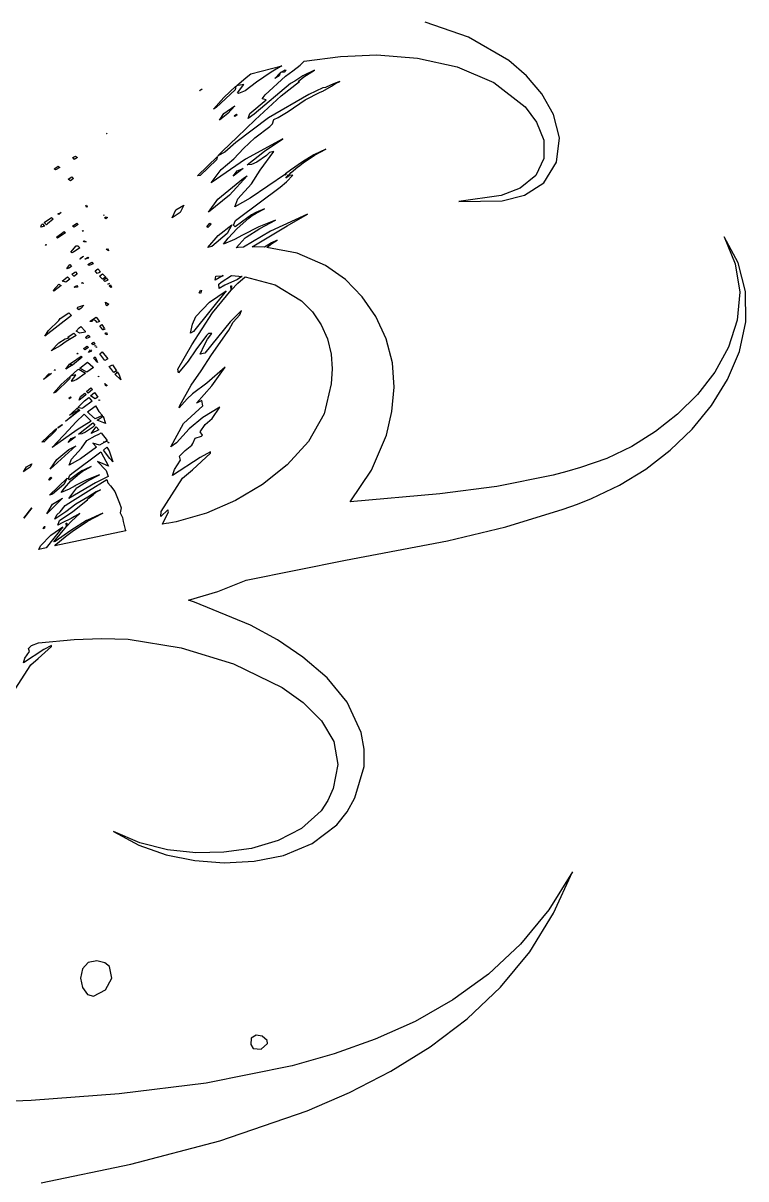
# Model space of a CAD drawing. Extents: x 0 to 162, y 0 to 352.
# Drawn here: x 121.6 to 161.5, y 162.8 to 226.6 of the extents above; entities that cross this region are included whole.
import ezdxf

# ---------------------------------------------------------------- set-up
doc = ezdxf.new("R2010")
doc.units = 0

msp = doc.modelspace()

# ---------------------------------------------------------------- linework, layer by layer
at = {"layer": 'Layer 1'}
for p, q in [((146.210465, 225.835032), (143.820691, 226.671442)), ((148.427108, 224.548931), (146.210465, 225.835032)), ((137.132716, 224.510158), (139.134661, 224.780566)), ((139.134661, 224.780566), (141.153116, 224.86269)), ((141.153116, 224.86269), (143.391987, 224.674551)), ((134.186275, 223.824453), (135.899385, 224.260892)), ((135.899385, 224.260892), (135.318, 223.906)), ((136.503984, 223.979724), (136.914273, 224.299199)), ((136.914273, 224.299199), (137.091342, 224.476491)), ((137.091342, 224.476491), (137.132716, 224.510158)), ((143.391987, 224.674551), (145.587846, 224.199005)), ((145.587846, 224.199005), (147.607624, 223.340397)), ((149.405534, 223.709051), (148.427108, 224.548931)), ((133.394992, 223.152962), (133.92851, 223.608161)), ((133.92851, 223.608161), (134.186275, 223.824453)), ((135.318, 223.906), (134.495108, 223.356232)), ((134.972685, 222.649021), (136.092665, 223.685821)), ((135.318, 223.906), (135.318, 223.906)), ((135.503864, 223.568739), (135.805446, 223.879056)), ((135.504, 223.569), (135.503864, 223.568739)), ((135.749806, 223.701507), (135.504, 223.569)), ((135.805446, 223.879056), (135.749806, 223.701507)), ((135.828448, 223.898812), (136.074263, 224.047453)), ((136.035133, 223.901736), (135.828448, 223.898812)), ((136.12412, 224.017286), (136.035, 223.902)), ((136.035, 223.902), (136.035133, 223.901736)), ((136.074263, 224.047453), (136.12412, 224.017286)), ((136.092665, 223.685821), (136.503984, 223.979724)), ((137.063324, 223.699944), (136.625792, 223.415611)), ((136.810126, 223.401478), (137.114855, 223.651919)), ((137.694372, 224.020444), (137.063324, 223.699944)), ((137.114855, 223.651919), (137.694372, 224.020444)), ((150.252965, 222.720152), (149.405534, 223.709051)), ((131.391432, 222.895171), (131.374022, 222.884184)), ((131.374022, 222.884184), (131.377, 222.889)), ((131.37672, 222.889388), (131.391432, 222.895171)), ((131.377, 222.889), (131.37672, 222.889388)), ((131.386033, 222.907668), (131.40293, 222.934812)), ((131.438137, 222.925304), (131.386033, 222.907668)), ((131.40293, 222.934812), (131.50348, 222.969153)), ((131.50348, 222.969153), (131.438137, 222.925304)), ((133.322936, 222.93931), (132.281, 221.951)), ((132.689, 222.519), (133.365018, 223.127623)), ((133.365018, 223.127623), (133.322936, 222.93931)), ((133.793267, 223.234013), (133.394992, 223.152962)), ((133.456158, 222.775699), (133.793267, 223.234013)), ((133.868623, 222.886482), (133.509354, 222.733518)), ((134.495108, 223.356232), (133.868623, 222.886482)), ((136.370536, 223.285061), (134.378456, 221.594981)), ((135.871459, 222.60183), (136.868013, 223.387536)), ((136.625792, 223.415611), (136.370536, 223.285061)), ((136.868013, 223.387536), (136.810126, 223.401478)), ((137.190261, 222.373828), (138.02401, 222.797867)), ((138.167426, 223.043936), (137.395162, 222.68434)), ((138.02401, 222.797867), (138.163366, 222.86748)), ((138.163366, 222.86748), (138.637002, 223.136841)), ((138.307038, 223.070344), (138.167426, 223.043936)), ((138.59384, 223.190068), (138.307038, 223.070344)), ((138.843702, 223.301475), (138.59384, 223.190068)), ((138.637002, 223.136841), (138.865918, 223.275488)), ((139.106089, 223.395212), (138.843702, 223.301475)), ((138.865918, 223.275488), (139.106089, 223.395212)), ((147.607624, 223.340397), (149.340066, 221.993045)), ((132.116817, 221.872831), (132.689, 222.519)), ((133.509354, 222.733518), (133.456158, 222.775699)), ((134.141059, 221.619492), (135.03912, 222.383185)), ((134.432299, 221.28465), (135.871459, 222.60183)), ((134.821061, 222.445539), (134.972685, 222.649021)), ((135.03912, 222.383185), (134.821061, 222.445539)), ((137.395162, 222.68434), (135.168892, 221.38713)), ((136.246968, 221.736099), (137.190261, 222.373828)), ((150.895127, 221.576302), (150.252965, 222.720152)), ((132.280788, 221.95038), (132.116817, 221.872831)), ((132.281, 221.951), (132.280788, 221.95038)), ((132.916774, 221.629561), (132.451, 221.262)), ((132.451304, 221.26151), (132.700675, 221.635362)), ((132.700675, 221.635362), (133.306191, 222.048486)), ((133.306191, 222.048486), (132.916774, 221.629561)), ((133.259227, 221.494132), (133.389972, 221.597024)), ((133.439442, 221.554428), (133.304, 221.456)), ((133.389972, 221.597024), (133.439442, 221.554428)), ((134.032028, 221.355112), (134.141059, 221.619492)), ((134.378456, 221.594981), (134.032028, 221.355112)), ((135.699768, 221.413316), (136.246968, 221.736099)), ((149.340066, 221.993045), (149.97016, 221.145219)), ((151.225939, 220.275952), (150.895127, 221.576302)), ((132.451, 221.262), (132.451304, 221.26151)), ((133.304134, 221.455679), (133.259227, 221.494132)), ((133.304, 221.456), (133.304134, 221.455679)), ((135.168892, 221.38713), (133.367242, 220.0188)), ((133.924675, 220.789328), (134.432299, 221.28465)), ((134.406514, 220.286722), (135.238016, 220.90386)), ((135.238016, 220.90386), (135.37679, 221.050184)), ((135.37679, 221.050184), (135.451928, 221.295837)), ((135.451928, 221.295837), (135.699768, 221.413316)), ((149.97016, 221.145219), (150.358016, 220.162675)), ((126.226, 220.514), (126.226094, 220.514058)), ((126.256345, 220.50365), (126.226, 220.514)), ((126.226094, 220.514058), (126.242799, 220.524018)), ((126.242799, 220.524018), (126.256345, 220.50365)), ((132.627174, 219.538447), (133.437278, 220.327672)), ((133.437278, 220.327672), (133.924675, 220.789328)), ((133.782408, 219.686453), (134.406514, 220.286722)), ((135.946477, 220.235613), (133.889957, 219.110913)), ((134.935369, 219.552261), (135.946477, 220.235613)), ((151.068987, 218.943324), (151.225939, 220.275952)), ((133.367242, 220.0188), (132.756499, 219.493763)), ((133.253837, 219.117533), (133.782408, 219.686453)), ((137.702242, 219.329552), (138.333352, 219.64861)), ((138.333352, 219.64861), (137.702242, 219.368423)), ((150.358016, 220.162675), (150.365089, 219.132981)), ((124.358254, 219.20095), (124.402846, 219.222154)), ((124.436958, 219.095582), (124.358254, 219.20095)), ((124.402846, 219.222154), (124.51059, 219.267061)), ((124.437, 219.095), (124.436958, 219.095582)), ((124.60998, 219.194719), (124.437, 219.095)), ((124.51059, 219.267061), (124.60998, 219.194719)), ((131.238875, 218.185701), (132.340735, 219.252601)), ((132.295181, 219.0726), (131.391207, 218.204203)), ((133.889957, 219.110913), (132.002027, 217.800993)), ((132.340735, 219.252601), (132.295, 219.073)), ((132.295, 219.073), (132.295181, 219.0726)), ((132.368376, 219.279881), (132.627174, 219.538447)), ((132.756499, 219.493763), (132.368376, 219.279881)), ((132.558128, 218.525635), (133.253837, 219.117533)), ((133.989217, 218.782703), (134.935369, 219.552261)), ((135.046485, 219.299226), (134.51965, 218.936932)), ((134.706032, 218.489831), (135.456065, 219.525991)), ((135.21468, 219.478705), (135.046485, 219.299226)), ((135.456065, 219.525991), (135.21468, 219.478705)), ((137.668576, 219.348249), (137.033997, 218.948561)), ((137.08533, 218.900761), (137.702242, 219.329552)), ((137.702242, 219.368423), (137.668576, 219.348249)), ((150.365089, 219.132981), (149.931793, 218.198865)), ((123.33433, 218.563516), (123.543905, 218.714629)), ((123.407315, 218.510898), (123.33433, 218.563516)), ((123.638672, 218.642287), (123.407, 218.511)), ((123.407, 218.511), (123.407315, 218.510898)), ((123.543905, 218.714629), (123.638672, 218.642287)), ((132.002027, 217.800993), (132.558128, 218.525635)), ((133.77109, 218.59161), (133.218107, 218.157612)), ((133.218107, 218.157612), (133.430321, 218.456562)), ((133.430321, 218.456562), (133.771, 218.592)), ((133.771, 218.592), (133.77109, 218.59161)), ((134.233037, 218.806828), (133.989217, 218.782703)), ((134.223463, 217.743427), (134.706032, 218.489831)), ((134.51965, 218.936932), (134.233037, 218.806828)), ((136.38599, 218.497313), (136.110366, 218.288218)), ((136.293601, 218.222516), (136.414578, 218.375297)), ((137.033997, 218.948561), (136.38599, 218.497313)), ((136.414578, 218.375297), (136.791909, 218.680444)), ((136.791909, 218.680444), (136.814075, 218.697279)), ((136.814075, 218.697279), (137.08533, 218.900761)), ((150.360903, 217.803522), (151.068987, 218.943324)), ((124.103972, 217.992712), (124.296845, 218.128661)), ((124.225274, 217.912465), (124.103972, 217.992712)), ((124.395454, 218.029912), (124.225274, 217.912465)), ((124.296845, 218.128661), (124.395, 218.03)), ((124.395, 218.03), (124.395454, 218.029912)), ((131.391207, 218.204203), (131.238875, 218.185701)), ((132.36174, 216.89179), (133.77777, 218.05722)), ((133.983301, 218.18422), (133.008085, 217.114835)), ((133.472594, 216.911798), (134.223463, 217.743427)), ((133.77777, 218.05722), (133.983301, 218.18422)), ((136.095716, 218.277201), (134.151826, 216.950251)), ((135.800367, 217.558834), (136.163048, 217.858133)), ((136.133943, 218.279673), (136.087813, 218.225641)), ((136.087813, 218.225641), (136.095716, 218.277201)), ((136.110366, 218.288218), (136.133943, 218.279673)), ((136.118138, 218.046667), (136.261606, 218.234178)), ((136.298162, 218.193185), (136.118138, 218.046667)), ((136.163048, 217.858133), (136.509989, 218.213812)), ((136.261606, 218.234178), (136.293601, 218.222516)), ((136.298867, 218.197364), (136.282357, 218.183871)), ((136.282357, 218.183871), (136.298162, 218.193185)), ((136.300538, 218.207965), (136.298867, 218.197364)), ((136.509989, 218.213812), (136.300538, 218.207965)), ((149.931793, 218.198865), (149.061477, 217.496001)), ((149.296962, 217.124636), (150.360903, 217.803522)), ((133.008085, 217.114835), (131.854431, 216.1728)), ((133.484667, 215.830914), (135.800367, 217.558834)), ((148.017073, 217.095145), (145.669953, 216.771304)), ((149.061477, 217.496001), (148.017073, 217.095145)), ((148.074953, 216.809121), (149.296962, 217.124636)), ((125.076428, 216.542917), (125.105726, 216.564538)), ((125.12545, 216.460392), (125.076428, 216.542917)), ((125.105726, 216.564538), (125.155648, 216.480757)), ((125.155648, 216.480757), (125.125, 216.46)), ((125.125, 216.46), (125.12545, 216.460392)), ((130.045156, 216.298742), (130.485, 216.57)), ((130.485215, 216.570822), (130.283779, 216.164571)), ((130.485, 216.57), (130.485215, 216.570822)), ((131.854431, 216.1728), (132.362, 216.892)), ((132.362, 216.892), (132.36174, 216.89179)), ((134.151826, 216.950251), (133.297582, 216.477385)), ((133.297582, 216.477385), (133.472594, 216.911798)), ((145.669953, 216.771304), (148.074953, 216.809121)), ((122.779597, 215.606141), (123.18616, 215.876792)), ((123.273988, 215.784917), (122.956, 215.53)), ((123.18616, 215.876792), (123.273988, 215.784917)), ((123.533819, 216.091688), (123.711723, 216.160051)), ((123.588753, 216.043428), (123.533819, 216.091688)), ((123.589, 216.043), (123.588753, 216.043428)), ((123.711723, 216.160051), (123.589, 216.043)), ((126.068747, 215.996127), (126.075557, 216.030821)), ((126.073629, 215.998599), (126.068747, 215.996127)), ((126.075557, 216.030821), (126.073629, 215.998599)), ((126.133381, 215.879516), (126.200327, 215.918773)), ((126.184523, 215.808201), (126.133381, 215.879516)), ((126.267016, 215.891338), (126.184523, 215.808201)), ((126.200327, 215.918773), (126.267016, 215.891338)), ((129.843245, 215.869938), (130.045156, 216.298742)), ((130.283779, 216.164571), (129.843245, 215.869938)), ((134.019021, 215.889568), (133.326874, 215.366783)), ((133.349104, 215.724516), (133.484667, 215.830914)), ((133.427754, 215.280943), (134.07422, 215.844464)), ((134.232708, 216.034416), (134.019021, 215.889568)), ((134.07422, 215.844464), (134.268442, 215.996604)), ((134.470299, 216.15061), (134.232708, 216.034416)), ((134.268442, 215.996604), (134.490418, 216.123367)), ((134.949794, 216.367639), (134.470299, 216.15061)), ((134.490418, 216.123367), (134.949794, 216.367639)), ((137.317084, 216.07518), (135.273344, 215.133783)), ((136.200584, 215.427269), (137.317084, 216.07518)), ((122.584799, 215.356312), (122.632, 215.482)), ((122.799516, 215.40742), (122.584799, 215.356312)), ((122.632, 215.482), (122.63202, 215.482688)), ((122.63202, 215.482688), (122.688366, 215.541089)), ((122.688366, 215.541089), (122.799516, 215.40742)), ((122.900255, 215.483524), (122.779597, 215.606141)), ((122.95596, 215.530488), (122.900255, 215.483524)), ((122.956, 215.53), (122.95596, 215.530488)), ((124.34322, 215.410695), (124.573612, 215.564506)), ((124.429634, 215.343362), (124.34322, 215.410695)), ((124.655081, 215.488887), (124.429, 215.343)), ((124.429, 215.343), (124.429634, 215.343362)), ((124.573612, 215.564506), (124.655081, 215.488887)), ((124.864864, 215.126017), (124.885103, 215.140343)), ((124.865, 215.126), (124.864864, 215.126017)), ((124.938236, 215.120618), (124.865, 215.126)), ((124.885103, 215.140343), (124.914914, 215.159071)), ((124.914914, 215.159071), (124.938236, 215.120618)), ((131.816403, 215.327865), (131.752, 215.365)), ((131.752, 215.365), (131.75209, 215.36487)), ((131.75209, 215.36487), (131.920035, 215.567316)), ((131.999252, 215.513477), (131.816403, 215.327865)), ((131.920035, 215.567316), (131.999252, 215.513477)), ((132.383607, 214.891658), (133.135556, 215.480642)), ((133.135556, 215.480642), (132.879, 215.004)), ((132.943901, 214.737403), (133.427754, 215.280943)), ((133.23641, 215.456377), (133.349104, 215.724516)), ((133.326874, 215.366783), (133.23641, 215.456377)), ((134.625774, 215.359711), (133.723471, 214.915756)), ((135.273344, 215.133783), (133.791394, 214.243014)), ((133.929259, 214.8039), (134.685845, 215.277827)), ((135.557759, 215.744461), (134.625774, 215.359711)), ((134.685845, 215.277827), (135.557759, 215.744461)), ((134.730004, 214.541832), (136.200584, 215.427269)), ((123.46013, 214.80504), (123.888216, 215.118281)), ((123.516857, 214.736228), (123.46013, 214.80504)), ((123.517, 214.736), (123.516857, 214.736228)), ((123.962551, 215.036783), (123.517, 214.736)), ((123.888216, 215.118281), (123.962551, 215.036783)), ((124.956351, 214.595327), (124.975176, 214.602972)), ((124.984365, 214.538789), (124.956351, 214.595327)), ((124.975176, 214.602972), (125.095, 214.543)), ((125.094996, 214.542932), (124.984365, 214.538789)), ((125.095, 214.543), (125.094996, 214.542932)), ((131.807156, 214.222732), (132.383607, 214.891658)), ((132.87875, 215.003603), (132.029327, 214.28775)), ((132.685103, 214.415647), (132.943901, 214.737403)), ((133.29135, 214.671936), (132.685103, 214.415647)), ((132.879, 215.004), (132.87875, 215.003603)), ((133.731052, 214.907436), (133.29135, 214.671936)), ((133.376928, 214.207517), (133.870534, 214.756326)), ((133.723471, 214.915756), (133.731052, 214.907436)), ((133.870534, 214.756326), (133.929259, 214.8039)), ((134.259512, 214.262383), (134.730004, 214.541832)), ((135.63327, 214.625803), (135.323142, 214.476556)), ((135.348262, 214.452205), (135.63327, 214.625803)), ((161.09136, 213.38464), (160.31749, 214.81741)), ((160.31749, 214.81741), (160.93607, 213.33145)), ((122.845659, 214.33915), (122.894229, 214.392989)), ((122.846, 214.339), (122.845659, 214.33915)), ((122.902645, 214.373844), (122.846, 214.339)), ((122.894229, 214.392989), (122.902645, 214.373844)), ((124.246856, 213.977124), (124.548757, 214.310315)), ((124.299668, 213.936809), (124.246856, 213.977124)), ((124.393792, 213.976932), (124.299668, 213.936809)), ((124.394, 213.977), (124.393792, 213.976932)), ((124.753196, 214.20328), (124.394, 213.977)), ((124.548757, 214.310315), (124.637036, 214.325287)), ((124.637036, 214.325287), (124.753196, 214.20328)), ((126.205271, 214.124527), (126.275559, 214.159446)), ((126.32458, 214.048843), (126.205271, 214.124527)), ((126.275559, 214.159446), (126.33563, 214.052828)), ((126.33563, 214.052828), (126.324, 214.048)), ((126.324, 214.048), (126.32458, 214.048843)), ((132.029327, 214.28775), (131.807156, 214.222732)), ((133.491547, 214.222776), (133.376928, 214.207517)), ((133.791394, 214.243014), (133.491547, 214.222776)), ((134.95031, 214.239478), (134.259512, 214.262383)), ((135.039938, 214.298621), (134.95031, 214.239478)), ((135.323142, 214.476556), (135.039938, 214.298621)), ((135.066278, 214.230065), (135.091271, 214.250594)), ((136.742761, 213.906912), (135.066278, 214.230065)), ((135.091271, 214.250594), (135.348262, 214.452205)), ((138.313058, 213.236692), (136.742761, 213.906912)), ((124.027439, 213.065488), (124.189, 213.294)), ((124.189, 213.294), (124.189601, 213.294562)), ((124.189601, 213.294562), (124.278264, 213.179398)), ((124.738147, 213.608279), (124.806698, 213.650683)), ((124.766933, 213.587462), (124.738147, 213.608279)), ((124.950942, 213.752517), (124.766933, 213.587462)), ((124.806698, 213.650683), (124.951, 213.752)), ((124.951, 213.752), (124.950942, 213.752517)), ((125.02278, 213.577642), (125.183647, 213.695729)), ((125.023, 213.577), (125.02278, 213.577642)), ((125.226308, 213.64126), (125.023, 213.577)), ((125.18173, 213.287882), (125.406729, 213.411365)), ((125.263069, 213.228643), (125.18173, 213.287882)), ((125.183647, 213.695729), (125.226308, 213.64126)), ((125.486268, 213.319908), (125.263, 213.228)), ((125.263, 213.228), (125.263069, 213.228643)), ((125.406729, 213.411365), (125.486268, 213.319908)), ((139.407245, 212.458785), (138.313058, 213.236692)), ((160.93607, 213.33145), (161.182783, 211.76296)), ((161.51, 211.79), (161.09136, 213.38464)), ((123.767735, 212.362128), (124.066, 212.597)), ((124.038618, 213.052788), (124.027439, 213.065488)), ((124.133385, 213.093146), (124.038618, 213.052788)), ((124.066, 212.597), (124.066436, 212.596988)), ((124.066436, 212.596988), (124.199495, 212.472474)), ((124.278264, 213.179398), (124.133385, 213.093146)), ((124.29767, 212.758302), (124.500822, 212.890266)), ((124.422505, 212.635042), (124.29767, 212.758302)), ((124.443, 212.65), (124.422505, 212.635042)), ((124.596038, 212.765369), (124.443, 212.65)), ((124.443, 212.65), (124.443, 212.65)), ((124.500822, 212.890266), (124.590899, 212.773463)), ((124.590899, 212.773463), (124.596038, 212.765369)), ((125.594206, 212.941397), (125.732723, 213.04368)), ((125.70497, 212.787199), (125.594206, 212.941397)), ((125.826142, 212.840203), (125.70497, 212.787199)), ((125.732723, 213.04368), (125.887381, 212.878016)), ((125.887381, 212.878016), (125.826, 212.84)), ((125.826, 212.84), (125.826142, 212.840203)), ((125.838095, 212.634665), (125.993834, 212.767916)), ((125.996915, 212.47565), (125.838095, 212.634665)), ((125.993834, 212.767916), (126.16, 212.597)), ((126.166339, 212.589755), (125.996915, 212.47565)), ((126.159464, 212.597657), (126.166339, 212.589755)), ((126.16, 212.597), (126.159464, 212.597657)), ((132.663871, 212.670502), (132.214969, 212.424303)), ((132.214969, 212.424303), (132.26065, 212.649268)), ((132.26065, 212.649268), (132.664, 212.67)), ((132.55735, 212.311857), (133.119254, 212.670683)), ((132.664, 212.67), (132.663871, 212.670502)), ((133.119254, 212.670683), (133.517015, 212.65128)), ((133.698645, 212.620098), (133.445698, 212.463363)), ((133.468463, 212.256718), (133.88338, 212.609182)), ((133.517015, 212.65128), (133.70918, 212.629693)), ((133.70918, 212.629693), (133.698645, 212.620098)), ((133.88338, 212.609182), (135.530408, 212.166015)), ((123.267976, 211.857479), (123.583, 212.195)), ((123.723039, 212.122246), (123.301964, 211.822334)), ((123.582775, 212.195008), (123.723039, 212.122246)), ((123.583, 212.195), (123.582775, 212.195008)), ((123.922393, 212.325956), (123.767735, 212.362128)), ((123.980474, 212.311373), (123.922393, 212.325956)), ((124.199495, 212.472474), (123.980474, 212.311373)), ((124.442042, 212.036816), (124.452324, 212.046389)), ((124.472946, 212.022488), (124.442042, 212.036816)), ((124.452324, 212.046389), (124.574202, 212.119535)), ((124.619304, 212.028945), (124.472946, 212.022488)), ((124.574202, 212.119535), (124.623, 212.073)), ((124.622775, 212.073598), (124.619304, 212.028945)), ((124.623, 212.073), (124.622775, 212.073598)), ((124.828, 212.263), (124.828623, 212.263372)), ((124.945042, 212.237608), (124.828, 212.263)), ((124.828623, 212.263372), (124.88529, 212.293505)), ((124.88529, 212.293505), (124.945042, 212.237608)), ((126.057176, 212.418453), (126.20302, 212.548586)), ((126.127655, 212.351538), (126.057176, 212.418453)), ((126.258595, 212.409716), (126.127, 212.351)), ((126.127, 212.351), (126.127655, 212.351538)), ((126.20302, 212.548586), (126.296117, 212.42552)), ((126.296117, 212.42552), (126.258595, 212.409716)), ((126.284618, 212.196892), (126.297337, 212.205181)), ((126.285131, 212.196443), (126.284618, 212.196892)), ((126.38613, 212.245722), (126.285, 212.196)), ((126.285, 212.196), (126.285131, 212.196443)), ((126.297337, 212.205181), (126.38613, 212.245722)), ((126.363446, 212.114782), (126.438424, 212.156551)), ((126.456158, 212.017895), (126.363446, 212.114782)), ((126.438424, 212.156551), (126.494707, 212.043098)), ((126.494707, 212.043098), (126.456, 212.018)), ((126.456, 212.018), (126.456158, 212.017895)), ((132.426284, 212.204398), (132.55735, 212.311857)), ((132.443245, 211.960547), (132.426284, 212.204398)), ((132.753565, 212.142862), (132.443245, 211.960547)), ((133.445698, 212.463363), (132.753, 212.142)), ((132.753, 212.142), (132.753565, 212.142862)), ((133.075061, 212.114818), (133.124, 212.116)), ((133.099863, 211.88179), (133.075061, 212.114818)), ((133.09847, 211.872385), (133.468463, 212.256718)), ((133.124275, 212.116266), (133.099863, 211.88179)), ((133.124, 212.116), (133.124275, 212.116266)), ((135.530408, 212.166015), (136.99023, 211.283962)), ((140.341969, 211.509205), (139.407245, 212.458785)), ((123.301964, 211.822334), (123.267976, 211.857479)), ((132.826421, 211.827115), (131.027091, 209.591215)), ((131.328, 211.715), (131.328281, 211.715516)), ((131.411288, 211.69015), (131.328, 211.715)), ((131.328281, 211.715516), (131.409747, 211.866223)), ((131.409747, 211.866223), (131.467634, 211.851863)), ((131.467634, 211.851863), (131.411288, 211.69015)), ((131.906267, 211.21324), (132.826, 211.827)), ((132.07545, 210.614625), (133.09847, 211.872385)), ((132.826, 211.827), (132.826421, 211.827115)), ((141.097592, 210.411734), (140.341969, 211.509205)), ((161.182783, 211.76296), (161.038901, 210.20439)), ((161.523868, 210.118195), (161.51, 211.79)), ((161.51, 211.79), (161.51, 211.79)), ((124.589748, 210.900874), (124.633887, 210.924581)), ((124.594633, 210.896118), (124.589748, 210.900874)), ((124.696464, 210.779089), (124.594633, 210.896118)), ((124.633887, 210.924581), (124.971, 211.047)), ((124.825346, 210.878643), (124.696464, 210.779089)), ((124.971577, 211.047412), (124.825346, 210.878643)), ((124.971, 211.047), (124.971577, 211.047412)), ((126.197816, 211.044537), (126.164536, 211.211646)), ((126.164536, 211.211646), (126.339, 211.098)), ((126.234758, 211.000654), (126.197816, 211.044537)), ((126.339547, 211.098568), (126.234758, 211.000654)), ((126.339, 211.098), (126.339547, 211.098568)), ((131.150834, 210.405818), (131.906267, 211.21324)), ((133.66688, 210.743491), (133.042709, 210.125744)), ((133.574029, 210.503427), (133.66688, 210.743491)), ((136.99023, 211.283962), (137.590244, 210.666388)), ((137.590244, 210.666388), (138.06933, 209.958769)), ((124.286741, 210.463057), (122.812821, 209.324837)), ((123.019, 209.641), (123.586568, 210.198451)), ((123.586568, 210.198451), (123.665271, 210.306934)), ((123.665271, 210.306934), (124.145912, 210.622072)), ((124.145912, 210.622072), (124.286741, 210.463057)), ((125.303804, 210.139922), (125.34216, 210.168189)), ((125.424784, 210.130154), (125.303804, 210.139922)), ((125.34216, 210.168189), (125.639, 210.373)), ((125.477466, 210.251134), (125.424784, 210.130154)), ((125.628257, 210.184188), (125.477466, 210.251134)), ((125.709466, 210.076314), (125.628257, 210.184188)), ((125.639, 210.373), (125.6395, 210.373553)), ((125.6395, 210.373553), (125.82794, 210.14326)), ((125.82794, 210.14326), (125.709466, 210.076314)), ((130.93183, 208.856605), (132.07545, 210.614625)), ((130.971107, 209.982365), (131.150834, 210.405818)), ((133.042709, 210.125744), (131.650959, 208.395344)), ((132.972332, 209.659753), (133.220893, 210.103797)), ((133.220893, 210.103797), (133.574029, 210.503427)), ((141.654478, 209.190152), (141.097592, 210.411734)), ((161.038901, 210.20439), (160.556428, 208.71541)), ((161.170954, 208.484006), (161.523868, 210.118195)), ((122.812821, 209.324837), (123.019, 209.641)), ((123.019, 209.641), (123.019, 209.641)), ((124.075237, 209.264954), (124.324134, 209.432512)), ((124.324134, 209.432512), (124.413119, 209.498817)), ((124.413119, 209.498817), (124.550279, 209.37077)), ((124.543532, 209.607296), (124.71597, 209.782308)), ((124.75221, 209.489209), (124.543532, 209.607296)), ((124.71597, 209.782308), (124.806044, 209.859214)), ((125.030481, 209.5576), (124.75221, 209.489209)), ((124.806044, 209.859214), (125.033549, 209.598751)), ((125.031, 209.557), (125.030481, 209.5576)), ((125.033549, 209.598751), (125.031, 209.557)), ((125.093829, 209.292803), (125.208578, 209.392145)), ((125.208578, 209.392145), (125.299735, 209.278458)), ((125.848176, 209.892177), (125.961254, 209.967219)), ((126.012974, 209.670585), (125.848176, 209.892177)), ((125.961254, 209.967219), (126.094567, 209.768885)), ((126.035459, 209.678938), (126.012974, 209.670585)), ((126.094567, 209.768885), (126.035, 209.679)), ((126.035, 209.679), (126.035459, 209.678938)), ((126.084738, 209.697215), (126.117634, 209.731813)), ((126.129004, 209.713632), (126.084738, 209.697215)), ((126.117634, 209.731813), (126.129, 209.713)), ((126.129, 209.713), (126.129004, 209.713632)), ((126.146213, 209.489426), (126.213994, 209.533918)), ((126.147, 209.489), (126.146213, 209.489426)), ((126.181739, 209.441435), (126.147, 209.489)), ((126.248626, 209.398195), (126.181739, 209.441435)), ((126.213994, 209.533918), (126.248626, 209.398195)), ((130.85966, 209.502487), (130.971107, 209.982365)), ((131.027091, 209.591215), (130.85966, 209.502487)), ((131.848099, 209.476869), (131.733712, 209.366273)), ((131.802546, 209.170428), (132.028163, 209.474756)), ((132.028163, 209.474756), (131.848099, 209.476869)), ((132.010985, 208.302638), (132.885853, 209.523158)), ((132.885853, 209.523158), (132.972332, 209.659753)), ((138.06933, 209.958769), (138.417808, 209.178506)), ((123.164126, 208.52459), (123.588421, 208.964399)), ((123.650803, 208.798319), (123.165, 208.524)), ((123.588421, 208.964399), (123.934143, 209.172049)), ((123.995817, 209.027396), (123.650803, 208.798319)), ((123.934143, 209.172049), (124.162743, 209.23919)), ((124.550279, 209.37077), (123.995817, 209.027396)), ((124.162743, 209.23919), (124.075237, 209.264954)), ((125.05226, 208.717011), (125.153, 208.781)), ((125.052712, 209.255603), (125.093829, 209.292803)), ((125.10488, 209.206742), (125.052712, 209.255603)), ((125.292741, 209.274492), (125.10488, 209.206742)), ((125.152872, 208.781676), (125.222519, 208.704996)), ((125.153, 208.781), (125.152872, 208.781676)), ((125.299735, 209.278458), (125.292741, 209.274492)), ((125.381404, 208.929479), (125.496153, 209.004488)), ((125.407747, 208.904519), (125.381404, 208.929479)), ((125.488764, 208.848814), (125.407747, 208.904519)), ((125.489, 208.849), (125.488764, 208.848814)), ((125.569204, 208.886626), (125.489, 208.849)), ((125.496153, 209.004488), (125.569204, 208.886626)), ((125.581083, 208.799378), (125.606655, 208.821191)), ((125.582, 208.799), (125.581083, 208.799378)), ((125.634666, 208.771943), (125.582, 208.799)), ((125.606655, 208.821191), (125.634666, 208.771943)), ((125.655872, 208.709366), (125.658505, 208.741779)), ((125.658505, 208.741779), (125.679708, 208.727259)), ((130.155584, 207.508225), (130.93183, 208.856605)), ((131.733712, 209.366273), (131.147255, 208.580358)), ((131.389534, 208.330518), (131.633741, 208.841622)), ((131.633741, 208.841622), (131.802546, 209.170428)), ((138.417808, 209.178506), (138.626, 208.343)), ((142.006877, 207.859892), (141.654478, 209.190152)), ((123.165, 208.524), (123.164126, 208.52459)), ((124.283853, 207.857357), (124.813, 208.226)), ((124.879369, 208.169121), (124.333902, 207.734096)), ((124.584213, 208.347279), (124.620577, 208.385509)), ((124.585, 208.347), (124.584213, 208.347279)), ((124.654565, 208.358492), (124.585, 208.347)), ((124.620577, 208.385509), (124.654565, 208.358492)), ((124.812102, 208.226717), (124.879369, 208.169121)), ((124.813, 208.226), (124.812102, 208.226717)), ((124.95955, 208.640105), (125.05226, 208.717011)), ((124.969766, 208.629728), (124.95955, 208.640105)), ((125.020716, 208.579839), (124.969766, 208.629728)), ((125.222519, 208.704996), (125.020716, 208.579839)), ((125.231448, 208.43268), (125.338165, 208.568821)), ((125.386543, 208.50772), (125.231448, 208.43268)), ((125.338165, 208.568821), (125.387, 208.507)), ((125.387, 208.507), (125.386543, 208.50772)), ((125.490879, 208.114268), (125.598, 208.183)), ((125.725513, 207.881271), (125.490879, 208.114268)), ((125.598, 208.183), (125.597466, 208.182884)), ((125.597466, 208.182884), (125.725513, 207.881271)), ((125.656, 208.709), (125.655872, 208.709366)), ((125.679708, 208.727259), (125.656, 208.709)), ((125.850236, 208.358503), (125.986, 208.465)), ((126.13145, 207.975615), (125.850236, 208.358503)), ((125.985465, 208.465346), (126.299189, 208.072919)), ((125.986, 208.465), (125.985465, 208.465346)), ((131.147255, 208.580358), (130.720324, 207.942254)), ((131.650959, 208.395344), (131.389534, 208.330518)), ((131.445601, 207.419063), (132.010985, 208.302638)), ((138.626, 208.343), (138.68254, 207.52509)), ((138.626, 208.343), (138.626, 208.343)), ((160.556428, 208.71541), (159.807526, 207.349183)), ((160.515412, 206.933849), (161.170954, 208.484006)), ((123.374045, 207.483958), (123.338454, 207.440719)), ((123.341276, 207.459608), (123.374, 207.484)), ((123.374, 207.484), (123.374045, 207.483958)), ((123.970771, 207.506481), (124.180541, 207.788757)), ((124.313857, 207.719753), (123.970771, 207.506481)), ((124.180541, 207.788757), (124.314, 207.72)), ((124.188445, 207.793975), (124.283853, 207.857357)), ((124.333902, 207.734096), (124.188445, 207.793975)), ((124.314, 207.72), (124.313857, 207.719753)), ((124.625149, 207.460325), (124.688561, 207.513778)), ((124.688561, 207.513778), (125.048992, 207.280363)), ((124.739181, 207.55597), (125.177418, 207.900182)), ((125.133022, 207.347069), (124.739181, 207.55597)), ((125.495767, 207.600014), (125.134, 207.347)), ((125.177418, 207.900182), (125.458824, 207.638884)), ((125.458824, 207.638884), (125.495767, 207.600014)), ((126.231921, 208.036972), (126.13145, 207.975615)), ((126.299189, 208.072919), (126.231921, 208.036972)), ((126.368855, 207.655051), (126.521057, 207.734237)), ((126.448586, 207.549875), (126.368855, 207.655051)), ((126.613514, 207.320606), (126.448586, 207.549875)), ((126.521057, 207.734237), (126.545667, 207.740082)), ((126.545667, 207.740082), (126.76578, 207.418521)), ((130.19998, 207.298325), (130.155584, 207.508225)), ((130.720324, 207.942254), (130.19998, 207.298325)), ((132.767055, 207.60738), (131.766715, 206.741475)), ((132.037657, 206.594046), (132.767055, 207.60738)), ((138.68254, 207.52509), (138.632618, 206.68802)), ((142.09355, 206.510062), (142.006877, 207.859892)), ((123.181345, 207.264581), (122.74503, 206.927213)), ((122.74503, 206.927213), (123.037, 207.253)), ((123.036723, 207.25292), (123.181345, 207.264581)), ((123.037, 207.253), (123.036723, 207.25292)), ((123.338454, 207.440719), (123.341276, 207.459608)), ((124.180554, 206.968463), (123.413173, 206.240562)), ((123.713919, 206.659204), (124.211522, 207.106884)), ((124.211522, 207.106884), (124.180554, 206.968463)), ((124.232527, 207.125494), (124.625149, 207.460325)), ((124.525564, 207.185147), (124.232527, 207.125494)), ((124.27749, 206.847587), (124.525564, 207.185147)), ((124.316556, 206.816622), (124.27749, 206.847587)), ((124.581066, 206.929279), (124.316556, 206.816622)), ((124.582, 206.929), (124.581066, 206.929279)), ((125.042117, 207.274936), (124.582, 206.929)), ((125.048992, 207.280363), (125.042117, 207.274936)), ((125.134, 207.347), (125.133022, 207.347069)), ((125.755262, 207.092656), (125.784559, 207.120088)), ((125.756, 207.092), (125.755262, 207.092656)), ((125.796382, 207.084559), (125.756, 207.092)), ((125.784559, 207.120088), (125.796382, 207.084559)), ((126.614, 207.32), (126.613514, 207.320606)), ((126.76578, 207.418521), (126.614, 207.32)), ((126.682834, 207.228314), (126.789037, 207.298376)), ((127.00928, 206.910092), (126.682834, 207.228314)), ((126.746441, 207.308558), (126.806063, 207.358229)), ((126.747, 207.308), (126.746441, 207.308558)), ((126.789037, 207.298376), (126.747, 207.308)), ((126.806063, 207.358229), (126.919138, 207.188645)), ((126.919138, 207.188645), (127.00928, 206.910092)), ((130.898463, 206.61882), (131.445601, 207.419063)), ((159.807526, 207.349183), (158.859809, 206.115878)), ((159.630726, 205.50295), (160.515412, 206.933849)), ((123.29258, 206.183381), (123.714, 206.659)), ((123.413173, 206.240562), (123.29258, 206.183381)), ((123.714, 206.659), (123.713919, 206.659204)), ((125.112591, 206.270395), (125.354935, 206.482191)), ((125.200803, 206.184111), (125.112591, 206.270395)), ((125.438716, 206.384308), (125.200803, 206.184111)), ((125.336494, 206.023855), (125.560463, 206.224213)), ((125.354935, 206.482191), (125.439, 206.384)), ((125.439, 206.384), (125.438716, 206.384308)), ((125.560463, 206.224213), (125.731557, 205.954016)), ((126.133886, 206.707281), (126.252038, 206.60712)), ((126.134, 206.707), (126.133886, 206.707281)), ((126.176354, 206.56221), (126.134, 206.707)), ((126.252038, 206.60712), (126.176354, 206.56221)), ((130.264333, 205.50762), (130.898463, 206.61882)), ((131.766715, 206.741475), (130.970936, 206.143644)), ((131.187125, 205.63483), (132.037657, 206.594046)), ((138.632618, 206.68802), (138.230423, 205.04391)), ((141.974429, 205.174551), (142.09355, 206.510062)), ((124.132744, 205.904545), (124.229052, 205.980197)), ((124.165764, 205.876274), (124.132744, 205.904545)), ((124.265349, 205.949003), (124.165764, 205.876274)), ((124.229052, 205.980197), (124.265349, 205.949003)), ((124.62668, 205.390108), (124.996171, 205.750285)), ((124.701659, 205.802269), (124.782, 205.997)), ((124.956466, 205.978759), (124.701659, 205.802269)), ((124.781711, 205.996813), (125.012363, 206.184931)), ((124.782, 205.997), (124.781711, 205.996813)), ((125.421499, 205.741996), (124.921136, 205.369745)), ((125.099677, 206.099096), (124.956466, 205.978759)), ((124.996171, 205.750285), (125.247447, 205.948168)), ((125.012363, 206.184931), (125.099677, 206.099096)), ((125.247447, 205.948168), (125.37614, 205.801232)), ((125.595929, 205.864004), (125.336494, 206.023855)), ((125.37614, 205.801232), (125.421499, 205.741996)), ((125.596, 205.864), (125.595929, 205.864004)), ((125.731557, 205.954016), (125.596, 205.864)), ((125.798696, 205.791916), (125.822146, 205.803546)), ((125.799, 205.792), (125.798696, 205.791916)), ((125.836214, 205.78048), (125.799, 205.792)), ((125.822146, 205.803546), (125.836214, 205.78048)), ((130.675074, 205.866381), (130.231954, 205.361294)), ((130.970936, 206.143644), (130.675074, 205.866381)), ((131.483887, 205.775114), (131.187125, 205.63483)), ((131.53747, 205.479766), (131.483887, 205.775114)), ((158.859809, 206.115878), (157.755319, 205.017929)), ((123.951173, 204.635165), (124.365, 204.974)), ((124.180542, 204.964826), (124.263871, 205.045875)), ((124.294325, 205.039449), (124.180542, 204.964826)), ((124.741299, 205.233986), (124.212344, 204.818685)), ((124.263871, 205.045875), (124.593, 205.357)), ((124.703265, 205.265605), (124.294325, 205.039449)), ((124.364098, 204.974584), (124.741299, 205.233986)), ((124.365, 204.974), (124.364098, 204.974584)), ((124.518443, 204.574378), (124.977819, 205.016086)), ((124.592566, 205.357479), (124.703265, 205.265605)), ((124.593, 205.357), (124.592566, 205.357479)), ((124.627, 205.39), (124.62668, 205.390108)), ((124.847634, 205.334795), (124.627, 205.39)), ((124.921136, 205.369745), (124.847634, 205.334795)), ((124.977819, 205.016086), (124.983537, 205.019619)), ((124.983537, 205.019619), (125.371403, 204.63506)), ((125.176963, 205.148377), (125.589179, 205.470133)), ((125.277383, 205.042174), (125.176963, 205.148377)), ((125.596506, 204.757203), (125.277383, 205.042174)), ((125.589179, 205.470133), (125.607362, 205.483048)), ((126.005251, 204.938672), (125.596506, 204.757203)), ((125.607362, 205.483048), (125.792, 205.17)), ((125.695192, 204.689023), (126.027367, 204.917264)), ((125.791821, 205.170416), (126.005251, 204.938672)), ((125.792, 205.17), (125.791821, 205.170416)), ((126.027367, 204.917264), (126.162, 204.503)), ((130.231954, 205.361294), (130.264333, 205.50762)), ((130.466866, 204.496636), (131.53747, 205.479766)), ((132.472719, 205.409927), (131.540286, 204.845201)), ((132.043928, 204.784921), (132.472719, 205.409927)), ((138.230423, 205.04391), (137.373242, 203.516768)), ((141.672336, 203.868212), (141.974429, 205.174551)), ((157.755319, 205.017929), (156.536098, 204.05777)), ((158.559786, 204.197547), (159.630726, 205.50295)), ((123.522267, 204.273813), (123.787, 204.457)), ((123.76352, 204.432422), (123.522267, 204.273813)), ((123.786777, 204.457574), (123.76352, 204.432422)), ((123.787, 204.457), (123.786777, 204.457574)), ((123.967299, 204.631854), (123.951173, 204.635165)), ((124.212344, 204.818685), (123.967299, 204.631854)), ((124.129541, 204.155577), (124.518443, 204.574378)), ((125.371403, 204.63506), (124.597725, 204.150767)), ((124.670054, 203.908945), (125.462, 204.537)), ((125.44823, 204.289107), (125.060491, 204.022407)), ((125.370938, 203.957587), (125.649327, 204.324636)), ((125.449, 204.289), (125.44823, 204.289107)), ((125.569487, 204.418975), (125.449, 204.289)), ((125.462, 204.537), (125.569487, 204.418975)), ((125.649327, 204.324636), (125.796, 204.152)), ((126.161826, 204.502991), (125.695192, 204.689023)), ((126.162, 204.503), (126.161826, 204.502991)), ((129.77122, 203.220386), (130.466866, 204.496636)), ((131.540286, 204.845201), (130.786471, 204.210619)), ((131.385448, 204.050562), (131.662599, 204.449064)), ((131.662599, 204.449064), (132.043928, 204.784921)), ((122.64585, 203.469932), (123.323282, 204.125714)), ((123.423254, 204.122567), (122.758, 203.483)), ((123.208235, 203.186756), (124.129, 204.155)), ((124.597725, 204.150767), (123.208235, 203.186756)), ((123.323282, 204.125714), (123.454219, 204.224432)), ((123.454219, 204.224432), (123.423254, 204.122567)), ((124.510084, 203.768546), (124.103007, 203.44904)), ((124.103007, 203.44904), (124.259484, 203.668517)), ((124.129, 204.155), (124.129541, 204.155577)), ((124.259484, 203.668517), (124.51, 203.768)), ((124.51, 203.768), (124.510084, 203.768546)), ((124.849499, 203.926807), (124.670054, 203.908945)), ((125.060491, 204.022407), (124.849499, 203.926807)), ((125.125244, 203.573256), (125.596442, 203.817079)), ((125.795812, 204.152131), (125.370938, 203.957587)), ((125.596442, 203.817079), (125.785138, 203.911426)), ((125.785138, 203.911426), (125.926291, 203.991642)), ((125.796, 204.152), (125.795812, 204.152131)), ((125.926291, 203.991642), (126.255949, 203.568888)), ((130.786471, 204.210619), (130.076463, 203.443624)), ((130.993597, 203.405389), (131.116625, 203.685752)), ((131.116625, 203.685752), (131.45702, 203.79698)), ((131.51645, 203.86556), (131.385448, 204.050562)), ((131.45702, 203.79698), (131.51645, 203.86556)), ((140.848916, 201.930899), (141.672336, 203.868212)), ((156.536098, 204.05777), (155.22815, 203.242241)), ((157.345484, 203.023876), (158.559786, 204.197547)), ((122.75809, 203.483617), (122.64585, 203.469932)), ((122.758, 203.483), (122.75809, 203.483617)), ((124.523318, 203.269044), (123.099508, 201.988224)), ((123.472794, 202.517436), (124.133459, 203.063674)), ((124.133459, 203.063674), (124.467102, 203.242445)), ((124.289825, 202.531888), (124.842554, 203.144239)), ((124.467102, 203.242445), (124.523318, 203.269044)), ((125.674054, 203.190176), (124.789742, 202.560158)), ((124.842554, 203.144239), (125.125244, 203.573256)), ((125.8393, 203.301806), (125.469358, 203.426097)), ((125.469358, 203.426097), (125.674054, 203.190176)), ((126.085564, 203.453946), (125.8393, 203.301806)), ((126.044851, 203.039813), (126.240617, 203.202167)), ((126.400143, 202.578188), (126.044851, 203.039813)), ((126.130857, 203.481799), (126.058386, 203.498021)), ((126.058386, 203.498021), (126.085564, 203.453946)), ((126.220421, 203.536891), (126.130857, 203.481799)), ((126.248691, 203.538946), (126.214573, 203.499048)), ((126.214573, 203.499048), (126.220421, 203.536891)), ((126.255949, 203.568888), (126.231212, 203.544987)), ((126.231212, 203.544987), (126.248691, 203.538946)), ((126.240617, 203.202167), (126.369, 203.002)), ((126.293, 203.445), (126.293415, 203.445512)), ((126.360748, 203.432668), (126.293, 203.445)), ((126.293415, 203.445512), (126.323356, 203.481492)), ((126.323356, 203.481492), (126.360748, 203.432668)), ((126.368983, 203.002196), (126.56038, 202.394823)), ((126.369, 203.002), (126.368983, 203.002196)), ((130.076463, 203.443624), (129.77122, 203.220386)), ((130.240544, 202.703221), (130.555642, 203.022068)), ((130.555642, 203.022068), (130.930636, 203.310173)), ((130.930636, 203.310173), (130.993597, 203.405389)), ((137.373242, 203.516768), (136.195103, 202.22104)), ((155.22815, 203.242241), (153.840118, 202.57203)), ((155.999839, 201.982703), (157.345484, 203.023876)), ((123.099508, 201.988224), (123.473, 202.517)), ((123.473, 202.517), (123.472794, 202.517436)), ((124.789742, 202.560158), (124.161008, 202.212221)), ((124.161008, 202.212221), (124.289825, 202.531888)), ((124.298849, 201.736547), (125.896509, 202.933587)), ((126.034256, 202.283052), (125.724388, 202.41311)), ((125.724388, 202.41311), (126.195, 201.908)), ((125.896509, 202.933587), (126.334295, 202.150175)), ((126.56038, 202.394823), (126.400143, 202.578188)), ((131.386332, 202.625707), (129.865772, 201.632782)), ((129.966449, 201.97015), (130.306527, 202.470834)), ((130.306527, 202.470834), (130.240544, 202.703221)), ((130.962423, 201.948721), (131.95795, 202.867438)), ((131.963476, 202.931463), (131.386332, 202.625707)), ((131.95795, 202.867438), (131.963476, 202.931463)), ((153.840118, 202.57203), (152.388818, 202.068614)), ((121.632122, 201.83847), (121.80645, 202.116512)), ((121.72753, 201.905385), (121.632122, 201.83847)), ((121.994868, 202.08557), (121.72753, 201.905385)), ((121.80645, 202.116512), (122.091, 202.28)), ((122.091369, 202.280758), (121.994868, 202.08557)), ((122.091, 202.28), (122.091369, 202.280758)), ((124.692111, 201.779786), (124.182751, 201.395036)), ((124.199199, 201.658196), (124.298849, 201.736547)), ((124.256958, 201.33185), (124.732844, 201.746733)), ((124.849455, 201.886407), (124.692111, 201.779786)), ((124.732844, 201.746733), (124.875733, 201.858555)), ((125.02434, 201.97205), (124.849455, 201.886407)), ((124.875733, 201.858555), (125.039117, 201.951877)), ((125.377321, 202.131675), (125.02434, 201.97205)), ((125.039117, 201.951877), (125.377321, 202.131675)), ((126.334295, 202.150175), (126.034256, 202.283052)), ((126.194288, 201.908866), (126.314625, 201.577123)), ((126.195, 201.908), (126.194288, 201.908866)), ((129.865772, 201.632782), (129.966449, 201.97015)), ((130.413219, 201.478136), (130.962423, 201.948721)), ((136.195103, 202.22104), (134.830188, 201.136772)), ((139.678846, 200.181002), (140.848916, 201.930899)), ((151.636922, 201.8458), (150.873396, 201.654341)), ((152.388818, 202.068614), (151.636922, 201.8458)), ((154.550044, 201.092256), (155.999839, 201.982703)), ((123.024152, 201.3938), (123.148, 201.542)), ((123.071439, 201.366334), (123.024152, 201.3938)), ((123.064704, 200.552982), (124.042, 201.479)), ((123.206039, 201.502893), (123.071439, 201.366334)), ((123.147765, 201.542791), (123.206039, 201.502893)), ((123.148, 201.542), (123.147765, 201.542791)), ((123.853402, 201.127716), (123.22828, 200.600785)), ((124.042355, 201.478992), (123.853402, 201.127716)), ((123.900895, 200.931941), (124.256958, 201.33185)), ((124.042, 201.479), (124.042355, 201.478992)), ((124.116254, 201.460923), (124.199199, 201.658196)), ((124.182751, 201.395036), (124.116254, 201.460923)), ((125.615279, 201.223564), (124.131399, 200.361997)), ((125.138683, 201.389838), (124.474615, 201.063104)), ((124.625981, 200.980771), (125.182949, 201.32938)), ((125.82479, 201.672949), (125.138683, 201.389838)), ((125.182949, 201.32938), (125.82479, 201.672949)), ((125.215452, 200.787926), (126.242972, 201.406088)), ((126.314625, 201.577123), (125.615279, 201.223564)), ((126.242972, 201.406088), (126.285207, 201.227098)), ((126.285207, 201.227098), (126.430706, 201.06355)), ((129.242229, 199.646096), (130.413219, 201.478136)), ((134.830188, 201.136772), (133.341322, 200.244559)), ((150.873396, 201.654341), (147.766812, 201.031334)), ((153.003334, 200.371199), (154.550044, 201.092256)), ((123.22828, 200.600785), (123.064704, 200.552982)), ((123.710395, 200.694993), (123.900895, 200.931941)), ((124.156588, 200.883498), (123.710395, 200.694993)), ((124.131399, 200.361997), (124.582872, 200.945657)), ((124.480206, 201.056873), (124.156588, 200.883498)), ((124.345466, 200.235649), (125.215452, 200.787926)), ((124.474615, 201.063104), (124.480206, 201.056873)), ((124.582872, 200.945657), (124.625981, 200.980771)), ((125.443592, 200.60896), (125.183581, 200.437259)), ((125.19341, 200.336909), (125.481243, 200.573634)), ((125.652078, 200.739931), (125.443592, 200.60896)), ((125.481243, 200.573634), (125.67058, 200.72182)), ((125.880223, 200.849667), (125.652078, 200.739931)), ((125.67058, 200.72182), (125.880223, 200.849667)), ((126.430706, 201.06355), (126.67215, 200.749891)), ((126.67215, 200.749891), (126.943021, 200.103038)), ((144.625126, 200.620461), (139.678846, 200.181002)), ((147.766812, 201.031334), (144.625126, 200.620461)), ((122.092526, 199.842408), (121.657501, 199.283891)), ((121.657501, 199.283891), (122.092, 199.842)), ((122.092, 199.842), (122.092526, 199.842408)), ((123.78052, 200.381288), (122.926728, 199.519913)), ((122.926728, 199.519913), (123.240591, 200.051739)), ((123.240591, 200.051739), (123.78, 200.381)), ((123.661095, 199.627892), (123.940833, 199.981413)), ((123.78, 200.381), (123.78052, 200.381288)), ((123.940833, 199.981413), (124.345466, 200.235649)), ((124.527477, 200.058579), (123.976297, 199.627666)), ((124.35465, 199.650963), (125.168352, 200.292194)), ((125.183581, 200.437259), (124.527477, 200.058579)), ((125.168352, 200.292194), (125.19341, 200.336909)), ((126.943021, 200.103038), (127.024617, 199.854849)), ((127.024617, 199.854849), (126.967307, 199.575643)), ((133.341322, 200.244559), (131.74857, 199.554702)), ((151.442875, 199.769064), (152.22805, 200.053394)), ((152.22805, 200.053394), (153.003334, 200.371199)), ((123.976297, 199.627666), (123.364011, 199.229005)), ((123.364011, 199.229005), (123.473877, 199.464926)), ((123.473877, 199.464926), (123.661095, 199.627892)), ((123.615988, 199.146294), (124.35465, 199.650963)), ((124.269842, 199.257927), (123.760352, 199.022006)), ((124.456109, 199.373251), (124.269842, 199.257927)), ((124.28688, 199.106365), (124.753193, 199.539782)), ((124.753193, 199.539782), (124.456109, 199.373251)), ((125.16027, 199.169374), (125.114654, 199.141939)), ((125.16027, 199.116787), (126.015736, 199.549112)), ((126.015736, 199.549112), (125.16027, 199.169374)), ((126.967307, 199.575643), (127.098308, 199.321523)), ((127.098308, 199.321523), (127.139041, 199.09765)), ((129.596491, 199.739223), (129.214216, 199.360707)), ((129.214216, 199.360707), (129.242229, 199.646096)), ((129.316947, 198.946755), (129.639925, 199.62573)), ((129.639925, 199.62573), (129.596491, 199.739223)), ((131.74857, 199.554702), (130.071993, 199.0775)), ((148.271682, 198.789791), (151.442875, 199.769064)), ((122.711459, 198.707336), (122.771403, 198.818294)), ((122.772419, 198.688608), (122.711459, 198.707336)), ((122.771403, 198.818294), (122.814, 198.807)), ((122.813922, 198.807917), (122.772419, 198.688608)), ((122.814, 198.807), (122.813922, 198.807917)), ((123.814506, 198.789558), (122.892673, 197.643948)), ((123.137426, 198.337787), (123.814506, 198.789558)), ((123.312362, 197.962985), (124.014595, 198.82348)), ((127.280581, 198.577143), (123.362, 197.755)), ((124.254563, 198.600488), (123.376483, 197.988557)), ((123.53195, 198.887728), (123.615988, 199.146294)), ((123.760352, 199.022006), (123.53195, 198.887728)), ((123.956709, 198.259786), (124.324272, 198.53541)), ((123.99699, 199.001207), (124.033227, 199.002268)), ((123.997, 199.001), (123.99699, 199.001207)), ((124.015239, 198.829729), (123.997, 199.001)), ((124.014595, 198.82348), (124.28688, 199.106365)), ((124.033227, 199.002268), (124.015239, 198.829729)), ((125.114654, 199.141939), (124.254563, 198.600488)), ((124.324272, 198.53541), (125.16027, 199.116787)), ((127.139041, 199.09765), (127.249229, 198.65575)), ((127.249229, 198.65575), (127.280581, 198.577143)), ((129.510721, 198.980548), (129.316947, 198.946755)), ((129.666781, 199.007791), (129.510334, 198.982702)), ((129.510334, 198.982702), (129.510721, 198.980548)), ((130.071993, 199.0775), (129.666781, 199.007791)), ((145.041375, 198.027844), (148.271682, 198.789791)), ((122.581326, 197.743408), (123.137426, 198.337787)), ((123.376483, 197.988557), (123.312362, 197.962985)), ((123.415159, 197.823315), (123.926703, 198.237168)), ((123.926703, 198.237168), (123.956709, 198.259786)), ((139.422828, 196.95424), (145.041375, 198.027844)), ((122.48097, 197.545972), (122.581, 197.743)), ((122.892673, 197.643948), (122.48097, 197.545972)), ((122.581, 197.743), (122.581326, 197.743408)), ((123.361576, 197.755757), (123.415159, 197.823315)), ((123.362, 197.755), (123.361576, 197.755757)), ((133.937975, 195.849894), (139.422828, 196.95424)), ((132.363213, 195.222564), (133.937975, 195.849894)), ((130.736875, 194.744604), (132.363213, 195.222564)), ((131.072186, 194.638339), (130.736875, 194.744604)), ((134.173966, 193.362759), (131.072186, 194.638339)), ((135.661541, 192.552469), (134.173966, 193.362759)), ((121.911609, 192.074433), (122.082636, 192.240258)), ((122.082636, 192.240258), (122.467417, 192.382021)), ((122.44301, 191.519265), (123.175695, 192.195412)), ((122.467417, 192.382021), (124.437527, 192.573288)), ((123.179742, 192.242377), (122.754871, 192.017285)), ((123.175695, 192.195412), (123.179742, 192.242377)), ((124.437527, 192.573288), (125.943117, 192.623594)), ((125.943117, 192.623594), (127.418187, 192.584114)), ((127.418187, 192.584114), (130.347717, 192.114556)), ((137.066936, 191.606789), (135.661541, 192.552469)), ((122.754871, 192.017285), (121.635791, 191.286686)), ((121.635791, 191.286686), (121.709934, 191.53507)), ((121.709934, 191.53507), (121.960245, 191.903598)), ((121.960245, 191.903598), (121.911609, 192.074433)), ((122.038758, 191.172773), (122.44301, 191.519265)), ((130.347717, 192.114556), (133.229767, 191.228252)), ((138.396231, 190.461623), (137.066936, 191.606789)), ((121.176869, 189.824603), (122.038758, 191.172773)), ((133.229767, 191.228252), (135.909687, 189.924172)), ((139.510166, 189.106049), (138.396231, 190.461623)), ((135.909687, 189.924172), (137.075806, 189.099539)), ((137.075806, 189.099539), (138.085337, 188.089242)), ((140.288213, 187.436179), (139.510166, 189.106049)), ((138.085337, 188.089242), (138.761806, 186.941252)), ((140.453411, 186.509795), (140.288213, 187.436179)), ((138.761806, 186.941252), (138.996313, 185.668752)), ((140.451597, 185.568799), (140.453411, 186.509795)), ((138.996313, 185.668752), (138.73116, 184.340552)), ((139.938517, 183.824879), (140.451597, 185.568799)), ((138.73116, 184.340552), (138.444422, 183.689525)), ((138.444422, 183.689525), (138.069857, 183.119002)), ((139.509788, 183.055409), (139.938517, 183.824879)), ((138.069857, 183.119002), (136.99156, 182.141149)), ((138.943247, 182.344952), (139.509788, 183.055409)), ((128.05222, 181.344724), (126.597887, 181.975582)), ((126.597887, 181.975582), (128.000305, 181.208261)), ((136.99156, 182.141149), (135.701347, 181.467152)), ((137.573559, 181.300874), (138.943247, 182.344952)), ((129.579484, 180.962441), (128.05222, 181.344724)), ((135.701347, 181.467152), (134.225101, 181.040212)), ((135.983717, 180.638642), (137.573559, 181.300874)), ((128.000305, 181.208261), (129.516241, 180.677931)), ((129.516241, 180.677931), (131.103891, 180.363667)), ((131.142262, 180.799731), (129.579484, 180.962441)), ((132.703137, 180.827592), (131.142262, 180.799731)), ((134.225101, 181.040212), (132.703137, 180.827592)), ((131.103891, 180.363667), (132.721447, 180.244542)), ((132.721447, 180.244542), (134.366753, 180.324294)), ((134.366753, 180.324294), (135.983717, 180.638642)), ((151.94222, 179.73781), (150.638933, 177.651595)), ((150.90567, 177.45913), (151.94222, 179.73781)), ((150.638933, 177.651595), (149.08202, 175.74716)), ((149.589, 175.33), (150.90567, 177.45913)), ((149.08202, 175.74716), (147.310864, 174.093805)), ((147.974933, 173.367061), (149.589, 175.33)), ((124.882992, 174.387448), (124.788362, 173.874618)), ((125.196, 174.736), (124.882992, 174.387448)), ((125.691869, 174.822054), (125.196, 174.736)), ((125.196, 174.736), (125.196, 174.736)), ((126.121142, 174.724427), (125.691869, 174.822054)), ((126.389285, 174.509068), (126.121142, 174.724427)), ((126.50605, 173.877745), (126.389285, 174.509068)), ((124.788362, 173.874618), (124.890405, 173.350571)), ((126.1699, 173.233279), (126.50605, 173.877745)), ((147.310864, 174.093805), (145.34374, 172.67924)), ((124.890405, 173.350571), (125.167411, 172.96837)), ((125.508569, 172.880864), (126.1699, 173.233279)), ((146.124945, 171.62468), (147.974933, 173.367061)), ((125.167411, 172.96837), (125.508569, 172.880864)), ((145.34374, 172.67924), (143.254783, 171.484045)), ((143.254783, 171.484045), (141.05787, 170.50129)), ((144.090537, 170.072239), (146.124945, 171.62468)), ((134.214917, 170.559313), (134.19, 170.198)), ((134.476333, 170.714751), (134.214917, 170.559313)), ((134.817748, 170.671065), (134.476333, 170.714751)), ((135.082663, 170.435005), (134.817748, 170.671065)), ((141.05787, 170.50129), (138.79155, 169.6877)), ((134.19, 170.198), (134.309566, 169.99173)), ((134.19, 170.198), (134.19, 170.198)), ((134.309566, 169.99173), (134.759254, 169.951924)), ((134.759254, 169.951924), (135.099754, 170.269058)), ((135.099754, 170.269058), (135.082663, 170.435005)), ((141.912955, 168.72798), (144.090537, 170.072239)), ((138.79155, 169.6877), (136.47498, 169.03071)), ((136.47498, 169.03071), (131.727139, 168.070767)), ((139.639585, 167.553087), (141.912955, 168.72798)), ((131.727139, 168.070767), (126.91973, 167.47722)), ((126.91973, 167.47722), (122.05026, 167.120879)), ((137.291385, 166.53596), (139.639585, 167.553087)), ((122.05026, 167.120879), (117.13897, 166.911867)), ((132.479563, 164.876526), (137.291385, 166.53596)), ((127.554695, 163.59082), (132.479563, 164.876526)), ((122.607489, 162.560341), (127.554695, 163.59082))]:
    msp.add_line(p, q, dxfattribs=at)

doc.saveas('drawing.dxf')
